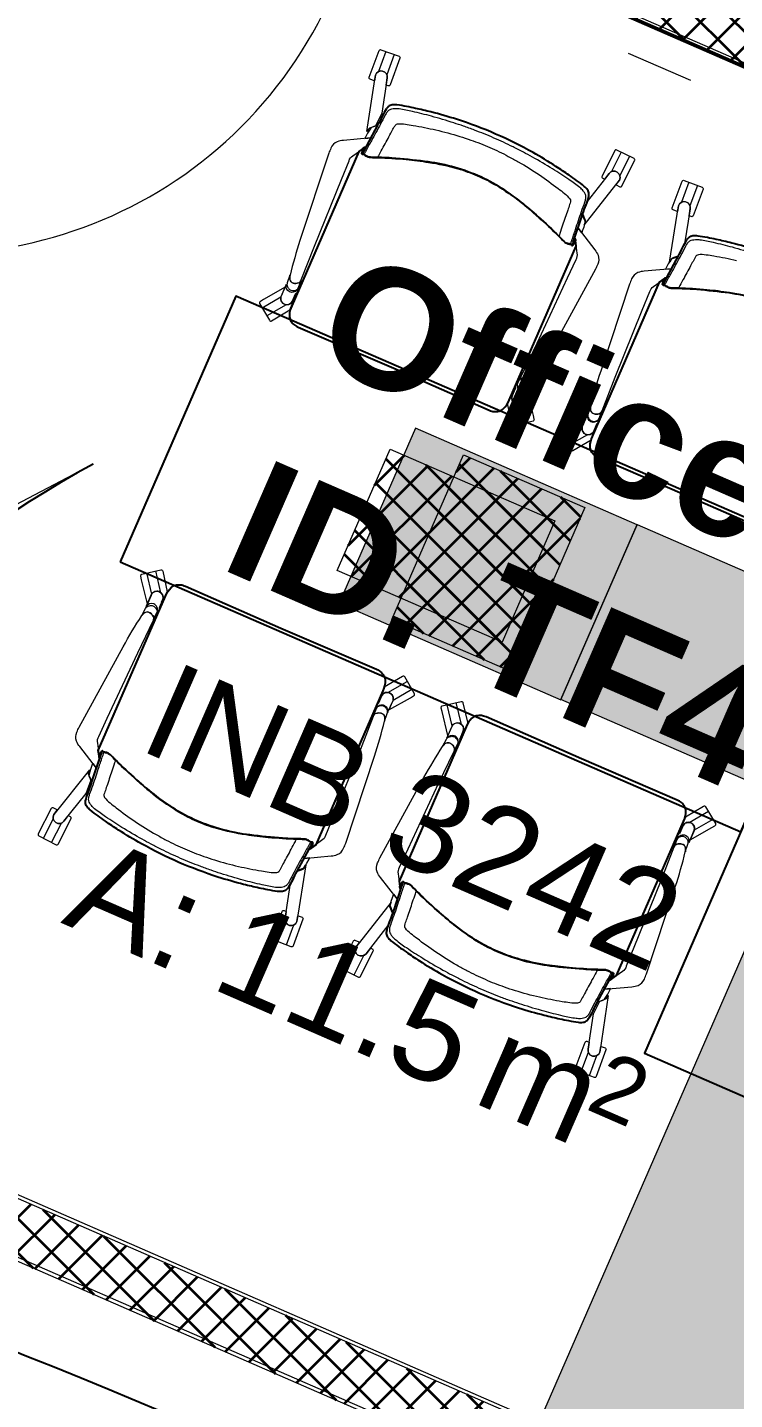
# Model space of a CAD drawing. Header units: millimetres. Extents: x -35034 to 431752, y -71616 to 25069.
# Drawn here: x 35730 to 37193, y -9073 to -6233 of the extents above; entities that cross this region are included whole.
import ezdxf
from ezdxf.enums import TextEntityAlignment as Align

# ---------------------------------------------------------------- set-up
doc = ezdxf.new("R2010")
doc.units = ezdxf.units.MM
doc.header["$MEASUREMENT"] = 0
doc.linetypes.add('Double Dashed', pattern=[1093.611073, 529.166651, -211.666656, 141.111112, -211.666656])
for name, color, linetype in [('A-15-MG_Structural_Grid', 7, 'Continuous'), ('A-25-M_Wall_Int', 7, 'Continuous'), ('New_A-25-M_Wall_Int', 7, 'Continuous'), ('New_A-35-M_FFE-Zone', 7, 'Continuous'), ('New_ArchiCAD Doors', 7, 'Continuous')]:
    doc.layers.add(name, color=color, linetype=linetype)
for name, color, linetype, lineweight, true_color in [('A-15-MG_Structural_Grid_Pen_No__163', 7, 'Continuous', 0, 0x750077), ('New_A-25-M_Wall_Int_Pen_No__27', 7, 'Continuous', 50, 0x2a2a2a), ('New_A-35-M_FFE-Zone_Pen_No__74', 7, 'Continuous', 20, 0x606060), ('New_ArchiCAD Doors_Pen_No__63', 7, 'Continuous', 20, 0x606060)]:
    doc.layers.add(name, color=color, linetype=linetype, lineweight=lineweight, true_color=true_color)
for name, color, linetype, lineweight in [('A-35-M_FFE_Loose_SIEMENS P2_Pen_No__5', 7, 'Continuous', 25), ('A-35-M_FFE_Loose_SIEMENS P2_Pen_No__9', 7, 'Continuous', 13), ('A-95-H_Fill_Plan_FloorTrunking_Pen_No__1', 7, 'Continuous', 13), ('A-95-H_Fill_Plan_FloorTrunking_Pen_No__101', 252, 'Continuous', 15), ('A-95-P_Text_1_50_GA_Pen_No__85', 8, 'Continuous', 20), ('New_A-25-M_Wall_Int_Pen_No__1', 7, 'Continuous', 13), ('New_A-25-M_Wall_Int_Pen_No__155', 5, 'Continuous', 35), ('New_A-95-H_Fill_Plan_FloorTrunking_Pen_No__1', 7, 'Continuous', 13), ('New_A-95-H_Fill_Plan_FloorTrunking_Pen_No__155', 5, 'Continuous', 35), ('New_A-95-P_Text_1_50_GA_Pen_No__1', 7, 'Continuous', 13), ('New_A-95-P_Text_1_50_GA_Pen_No__155', 5, 'Continuous', 35), ('New_A-95-P_Text_1_50_GA_Pen_No__85', 8, 'Continuous', 20), ('New_ArchiCAD Zone Stamps_Pen_No__6', 7, 'Continuous', 35)]:
    doc.layers.add(name, color=color, linetype=linetype, lineweight=lineweight)
doc.styles.add('GENERATED_STYLE_2', font='')
doc.styles.add('GENERATED_STYLE_3', font='')
doc.styles.add('GENERATED_STYLE_4', font='')
doc.styles.get('GENERATED_STYLE_2').set_extended_font_data('Arial', bold=True)
doc.styles.get('GENERATED_STYLE_3').set_extended_font_data('Arial')
doc.styles.get('GENERATED_STYLE_4').set_extended_font_data('Swis721 BT')
doc.dimstyles.new('GENERATED_STYLE__3', dxfattribs={"dimtxt": 0.18, "dimasz": 182.4, "dimexe": 0.18, "dimexo": 0.0625, "dimgap": 0.09, "dimtad": 0, "dimtih": 1, "dimtoh": 1, "dimdec": 4, "dimzin": 0, "dimdsep": 46, "dimcen": 0.09, "dimadec": 0, "dimazin": 0, "dimtfac": 1, "dimtdec": 4, "dimtmove": 0, "dimatfit": 3, "dimldrblk": 'ARROWHEAD_5', "dimfxl": 1, "dimtolj": 1, "dimtzin": 0, "dimarcsym": 0})
pattern_1 = [(45, (0, 0), (-35.35534, 35.35534), []), (135, (0, 0), (35.35534, 35.35534), [])]

# ---------------------------------------------------------------- blocks, each defined once
blk = doc.blocks.new('Meeting room_INB 3243_23_3', base_point=(35902.3, -10572))
at = {"layer": 'New_A-35-M_FFE-Zone_Pen_No__74', "linetype": 'Continuous'}
blk.add_line((38501.3, -9996.1), (34473.6, -8239.8), dxfattribs=at)
at = {"layer": 'New_ArchiCAD Zone Stamps_Pen_No__6'}
for tag, height, style, p in [('ROOM_NAME', 250, 'GENERATED_STYLE_2', (35331.4, -9126.7)), ('zoneNameLine2', 250, 'GENERATED_STYLE_2', (35143, -9558.8)), ('ROOM_NUMBER', 200, 'GENERATED_STYLE_3', (34954.6, -9979.5)), ('measuredAreaCode', 200, 'GENERATED_STYLE_3', (34797.6, -10339.6)), ('DUMMY_649', 200, 'GENERATED_STYLE_3', (35105, -10473.7)), ('DUMMY_650', 200, 'GENERATED_STYLE_3', (35575.6, -10678.9)), ('DUMMY_651', 133.3, 'GENERATED_STYLE_3', (35854.9, -10785.4))]:
    blk.add_attdef(tag, text='', height=height, rotation=336.4404, dxfattribs=dict(at, style=style)).set_placement(p, align=Align.TOP_LEFT)
blk = doc.blocks.new('Office North_INB 3242_25_3', base_point=(36860.3, -8081.5))
at = {"layer": 'New_A-35-M_FFE-Zone_Pen_No__74', "linetype": 'Continuous'}
for p, q in [((37524.8, -6442.5), (35619.5, -5611.7)), ((34521.1, -8130.7), (38548.8, -9886.9))]:
    blk.add_line(p, q, dxfattribs=at)
at = {"layer": 'New_ArchiCAD Zone Stamps_Pen_No__6'}
for tag, height, style, p in [('ROOM_NAME', 250, 'GENERATED_STYLE_2', (36411.6, -6689.4)), ('zoneNameLine2', 250, 'GENERATED_STYLE_2', (36223.2, -7121.6)), ('ROOM_NUMBER', 200, 'GENERATED_STYLE_3', (36034.8, -7542.3)), ('measuredAreaCode', 200, 'GENERATED_STYLE_3', (35877.7, -7902.4)), ('DUMMY_649', 200, 'GENERATED_STYLE_3', (36185.1, -8036.4)), ('DUMMY_650', 200, 'GENERATED_STYLE_3', (36655.8, -8241.7)), ('DUMMY_651', 133.3, 'GENERATED_STYLE_3', (36935.1, -8348.2))]:
    blk.add_attdef(tag, text='', height=height, rotation=336.4404, dxfattribs=dict(at, style=style)).set_placement(p, align=Align.TOP_LEFT)
blk = doc.blocks.new('Wall_17_3', base_point=(47956.6, -10857.6))
at = {"layer": 'New_A-25-M_Wall_Int_Pen_No__155', "linetype": 'Continuous'}
h = blk.add_hatch(dxfattribs=at)
h.set_pattern_fill('Grid_5x5_Diagonal_0003', color=256, style=0, pattern_type=2)
h.set_pattern_definition(pattern_1)
h.paths.add_polyline_path([(35620.9, -5620.4), (37521, -6449), (37527, -6435.3), (37567, -6343.6), (37573, -6329.8), (35672.8, -5501.3), (35666.8, -5515), (35626.9, -5606.7)])
at = {"layer": 'New_A-25-M_Wall_Int_Pen_No__27', "linetype": 'Continuous'}
blk.add_line((35620.9, -5620.4), (37521, -6449), dxfattribs=at)
blk = doc.blocks.new('Wall_73_3', base_point=(38498.3, -10002.9))
at = {"layer": 'New_A-25-M_Wall_Int_Pen_No__155', "linetype": 'Continuous'}
h = blk.add_hatch(dxfattribs=at)
h.set_pattern_fill('Grid_5x5_Diagonal_0003', color=256, style=0, pattern_type=2)
h.set_pattern_definition(pattern_1)
h.paths.add_polyline_path([(34470.5, -8246.6), (38498.3, -10002.9), (38503.3, -9991.4), (38508.1, -9980.4), (38516.9, -9960.2), (38526.9, -9937.3), (38535.9, -9916.7), (38540.7, -9905.7), (38545.9, -9893.8), (34518.1, -8137.5), (34512.9, -8149.4), (34508.1, -8160.4), (34499.1, -8181), (34489.1, -8203.9), (34480.3, -8224.1), (34475.5, -8235.1)])
at = {"layer": 'New_A-25-M_Wall_Int_Pen_No__1', "linetype": 'Continuous', "flags": 128}
for points in [[(38545.9, -9893.8), (34518.1, -8137.5)], [(34470.5, -8246.6), (38498.3, -10002.9)]]:
    blk.add_lwpolyline(points, dxfattribs=at)
blk = doc.blocks.new('Door with Sidelight on Side 2 19[3]_3')
at = {"layer": 'New_ArchiCAD Doors_Pen_No__63', "linetype": 'Continuous'}
blk.add_arc((35536.5, -5802.1), 900, 246.4404, 336.4404, dxfattribs=at)
blk = doc.blocks.new('Wall_90_3', base_point=(31992.7, -13631.2))
at = {"layer": 'New_ArchiCAD Doors', "color": 251, "linetype": 'Continuous', "lineweight": 20, "true_color": 0x606060}
blk.add_blockref('Door with Sidelight on Side 2 19[3]_3', (0, 0), dxfattribs=at)
blk = doc.blocks.new('Wall_181_3', base_point=(35672.8, -5501.3))
at = {"layer": 'New_A-25-M_Wall_Int_Pen_No__1', "linetype": 'Continuous', "flags": 128}
blk.add_lwpolyline([(35620.9, -5620.4), (37521, -6449)], dxfattribs=at)
blk = doc.blocks.new('ARROWHEAD_5')
at = {"color": 0, "linetype": 'Continuous', "lineweight": 0}
blk.add_line((0, 0), (-1, 0), dxfattribs=at)
blk.add_solid([(-1, 0.2679), (0, 0), (-1, -0.2679), (-1, 0.2679)], dxfattribs=at)
blk = doc.blocks.new('Standard grid marker_3')
at = {"layer": 'A-15-MG_Structural_Grid_Pen_No__163', "linetype": 'Double Dashed'}
blk.add_line((1000, 0), (74254.8, 0), dxfattribs=at)
at = {"layer": 'A-15-MG_Structural_Grid_Pen_No__163', "style": 'GENERATED_STYLE_4'}
for tag, p in [('AC_MarkerText_1_0', (-500, 43.4)), ('AC_MarkerText_1_1', (75754.8, 43.4))]:
    blk.add_attdef(tag, text='', height=350, rotation=360, dxfattribs=at).set_placement(p, align=Align.MIDDLE_CENTER)

msp = doc.modelspace()

# ---------------------------------------------------------------- hatches: boundary and pattern name
at = {"layer": 'A-95-H_Fill_Plan_FloorTrunking_Pen_No__101', "linetype": 'Continuous', "lineweight": 0, "true_color": 0x727272}
for points in [[(35068.8, -14052.6), (34706.7, -13894.7), (37778.1, -6851), (38140.2, -7008.9)], [(36991.6, -7262.7), (36533.3, -7062.9), (36375.4, -7425), (36833.7, -7624.8)], [(36834, -7624.2), (36991.8, -7262.1), (37501.9, -7484.5), (37344, -7846.6)]]:
    msp.add_hatch(color=8, dxfattribs=at).paths.add_polyline_path(points)
at = {"layer": 'New_A-95-H_Fill_Plan_FloorTrunking_Pen_No__155', "linetype": 'Continuous'}
h = msp.add_hatch(dxfattribs=at)
h.set_pattern_fill('Grid_5x5_Diagonal_0003', color=256, style=0, pattern_type=2)
h.set_pattern_definition(pattern_1)
h.paths.add_polyline_path([(36883.5, -7227), (36735.1, -7568.2), (36483.9, -7458.9), (36632.1, -7118)])
at = {"layer": 'New_A-95-P_Text_1_50_GA_Pen_No__155', "linetype": 'Continuous'}
h = msp.add_hatch(dxfattribs=at)
h.set_pattern_fill('Grid_5x5_Diagonal_0003', color=256, style=0, pattern_type=2)
h.set_pattern_definition(pattern_1)
h.paths.add_polyline_path([(36712.1, -7505.9), (36371, -7357.5), (36480.3, -7106.3), (36821.2, -7254.5)])

# ---------------------------------------------------------------- linework, layer by layer
at = {"layer": 'A-35-M_FFE_Loose_SIEMENS P2_Pen_No__5', "linetype": 'Continuous', "flags": 128}
for points in [[(36698.9, -6454, 0.024216), (36618.2, -6423.6, 0.016068), (36565, -6408.4, 0.009371), (36532.8, -6400.9, 0.001836), (36514.7, -6397.1, 0.017544), (36494.7, -6393.8, 0.062714), (36484.6, -6393.7, 0.149282), (36476.8, -6397.2, 0.092841), (36472.4, -6402.7, 0.049327), (36464.2, -6417.2, -0.02709), (36454.7, -6435.8), (36425.9, -6488.9), (36423.8, -6492.4, -0.079161), (36422.5, -6494.2, -0.195423), (36422.3, -6494.3, -0.266682), (36422.3, -6494.2, -0.14086), (36422.2, -6494, -0.068414), (36422.8, -6491.3), (36425, -6483.5, -0.046442), (36427.5, -6481.9, -0.07777), (36428.8, -6481.5, 0.055714), (36430.1, -6481.1, 0.135228), (36425, -6483.5), (36422.6, -6491.9, 0.049328), (36422.1, -6494.2, 0.064332), (36422.1, -6494.7, 0.077633), (36422.2, -6495.2, 0.201115), (36422.8, -6495.7, 0.08669), (36423.5, -6495.8), (36425, -6495.8), (36426.3, -6495.8, 0.08929), (36432.1, -6500, 0.049201), (36436.9, -6501.7, 0.053494), (36440.6, -6502.2, 0.000557), (36454.5, -6502.6, -0.01685), (36513.9, -6506.3, -0.013226), (36560.2, -6512.1, -0.032708), (36621.2, -6525.3, -0.03481), (36661.5, -6540, -0.03481), (36699.8, -6559.5, -0.032708), (36751.1, -6595.1, -0.013226), (36786.9, -6625.1, -0.01685), (36830.1, -6666, 0.000557), (36839.8, -6675.9, 0.053494), (36842.7, -6678.2, 0.049201), (36847.2, -6680.5, 0.08929), (36854.2, -6682), (36855.1, -6682.9), (36856.2, -6684, 0.08669), (36856.7, -6684.4, 0.201115), (36857.5, -6684.5, 0.077633), (36857.9, -6684.3, 0.064332), (36858.3, -6683.9, 0.049328), (36859.6, -6682), (36864.2, -6674.4, 0.135228), (36862.4, -6669.2, 0.055714), (36863, -6670.3, -0.07777), (36863.6, -6671.6, -0.046442), (36864.2, -6674.4), (36860, -6681.4, -0.068414), (36858.4, -6683.7, -0.14086), (36858.2, -6683.8, -0.266682), (36858.1, -6683.8, -0.195423), (36858, -6683.6, -0.079161), (36858.4, -6681.4), (36859.6, -6677.6), (36878.8, -6620.3, -0.02709), (36885.9, -6600.7, 0.049327), (36891, -6584.8, 0.092841), (36892, -6577.7, 0.149282), (36889.2, -6569.6, 0.062714), (36882.3, -6562.3, 0.017544), (36866.2, -6550, 0.001836), (36851.1, -6539.3, 0.009371), (36823.6, -6520.9, 0.016068), (36776.3, -6492.4, 0.023358)], [(36661.5, -6540, 0.069523), (36551.9, -6510.7, 0.011779), (36484.2, -6504, 0.017493), (36441.3, -6502.3, -0.117992), (36432.1, -6500, -0.066588), (36426.3, -6495.8), (36423.3, -6495.8, -0.164644), (36422.4, -6495.6, -0.299826), (36422.1, -6494.5, 0.02453), (36422.5, -6492.1), (36425.1, -6483.4), (36415.7, -6490.2), (36277, -6809.3, 0.119167), (36272.2, -6830.3, 0.112722), (36274.4, -6839.7, 0.107436), (36281.4, -6848.4, 0.042313), (36285.1, -6850.9, 0.011293), (36290, -6853.5), (36488.1, -6938.8), (36685.5, -7025.6, 0.011293), (36690.7, -7027.4, 0.042313), (36695.1, -7028.3, 0.107436), (36706.2, -7027.5, 0.112722), (36714.7, -7022.7, 0.119167), (36726.8, -7004.9), (36865.6, -6685.8), (36864.1, -6674.3), (36859.6, -6682.2, 0.02453), (36858.1, -6684.1, -0.299826), (36857.1, -6684.6, -0.164644), (36856.3, -6684.2), (36854.2, -6682, -0.066557), (36847.2, -6680.5, -0.117992), (36839.3, -6675.3, 0.017493), (36808.8, -6645.2, 0.011779), (36757.7, -6600.2, 0.071772)], [(36080.8, -7875.3, -0.069523), (35984.6, -7815, -0.011779), (35933.5, -7770.1, -0.017493), (35903, -7739.9, 0.117992), (35895.1, -7734.7, 0.066588), (35888.1, -7733.3), (35886, -7731.1, 0.164644), (35885.2, -7730.7, 0.299826), (35884.2, -7731.1, -0.02453), (35882.8, -7733.1), (35878.2, -7741), (35876.7, -7729.5), (36015.5, -7410.4, -0.119167), (36027.6, -7392.5, -0.112722), (36036.1, -7387.8, -0.107436), (36047.2, -7386.9, -0.042313), (36051.6, -7387.9, -0.011293), (36056.8, -7389.7), (36254.2, -7476.5), (36452.3, -7561.7, -0.011293), (36457.2, -7564.3, -0.042313), (36460.9, -7566.8, -0.107436), (36467.9, -7575.6, -0.112722), (36470.2, -7585, -0.119167), (36465.4, -7606), (36326.6, -7925.1), (36317.2, -7931.9), (36319.8, -7923.2, -0.02453), (36320.3, -7920.8, 0.299826), (36319.9, -7919.7, 0.164644), (36319.1, -7919.5), (36316, -7919.4, 0.066557), (36310.2, -7915.3, 0.117992), (36301, -7913, -0.017493), (36258.1, -7911.3, -0.011779), (36190.4, -7904.6, -0.071772)], [(36703, -8145.9, 0.069523), (36812.7, -8175.2, 0.011779), (36880.4, -8181.9, 0.017493), (36923.2, -8183.7, -0.117992), (36932.5, -8185.9, -0.066588), (36938.3, -8190.1), (36941.3, -8190.1, -0.164644), (36942.1, -8190.4, -0.299826), (36942.5, -8191.5, 0.02453), (36942.1, -8193.8), (36939.4, -8202.5), (36948.8, -8195.7), (37087.6, -7876.6, 0.119167), (37092.4, -7855.6, 0.112722), (37090.1, -7846.2, 0.107436), (37083.1, -7837.5, 0.042313), (37079.5, -7835, 0.011293), (37074.6, -7832.4), (36876.5, -7747.1), (36679.1, -7660.4, 0.011293), (36673.8, -7658.6, 0.042313), (36669.5, -7657.6, 0.107436), (36658.3, -7658.4, 0.112722), (36649.9, -7663.2, 0.119167), (36637.8, -7681), (36499, -8000.1), (36500.4, -8011.6), (36505, -8003.7, 0.02453), (36506.4, -8001.8, -0.299826), (36507.5, -8001.3, -0.164644), (36508.2, -8001.7), (36510.3, -8003.9, -0.066557), (36517.4, -8005.4, -0.117992), (36525.3, -8010.6, 0.017493), (36555.8, -8040.7, 0.011779), (36606.8, -8085.7, 0.071772)], [(36043.4, -7961.3, -0.024216), (35966.1, -7922.9, -0.016068), (35918.7, -7894.4, -0.009371), (35891.3, -7875.9, -0.001836), (35876.1, -7865.3, -0.017544), (35860, -7852.9, -0.062714), (35853.1, -7845.6, -0.149282), (35850.3, -7837.5, -0.092841), (35851.4, -7830.5, -0.049327), (35856.4, -7814.6, 0.02709), (35863.5, -7795), (35882.7, -7737.7), (35883.9, -7733.9, 0.079161), (35884.3, -7731.6, 0.195423), (35884.2, -7731.5, 0.266682), (35884.2, -7731.4, 0.14086), (35883.9, -7731.6, 0.068414), (35882.3, -7733.9), (35878.2, -7740.8, 0.046442), (35878.7, -7743.7, 0.07777), (35879.3, -7745, -0.055714), (35879.9, -7746.1, -0.135228), (35878.2, -7740.8), (35882.7, -7733.3, -0.049328), (35884, -7731.3, -0.064332), (35884.4, -7731, -0.077633), (35884.8, -7730.8, -0.201115), (35885.6, -7730.9, -0.08669), (35886.1, -7731.3), (35887.2, -7732.4), (35888.1, -7733.3, -0.08929), (35895.1, -7734.7, -0.049201), (35899.6, -7737.1, -0.053494), (35902.5, -7739.4, -0.000557), (35912.3, -7749.3, 0.01685), (35955.5, -7790.2, 0.013226), (35991.3, -7820.2, 0.032708), (36042.6, -7855.8, 0.03481), (36080.8, -7875.3, 0.03481), (36121.1, -7889.9, 0.032708), (36182.1, -7903.2, 0.013226), (36228.5, -7908.9, 0.01685), (36287.9, -7912.6, -0.000557), (36301.7, -7913.1, -0.053494), (36305.4, -7913.6, -0.049201), (36310.2, -7915.3, -0.08929), (36316, -7919.4), (36317.3, -7919.5), (36318.8, -7919.5, -0.08669), (36319.5, -7919.6, -0.201115), (36320.1, -7920.1, -0.077633), (36320.2, -7920.5, -0.064332), (36320.3, -7921.1, -0.049328), (36319.7, -7923.4), (36317.3, -7931.8, -0.135228), (36312.2, -7934.1, -0.055714), (36313.5, -7933.8, 0.07777), (36314.8, -7933.4, 0.046442), (36317.3, -7931.8), (36319.5, -7924, 0.068414), (36320.1, -7921.3, 0.14086), (36320.1, -7921, 0.266682), (36320, -7921, 0.195423), (36319.8, -7921.1, 0.079161), (36318.5, -7922.9), (36316.5, -7926.4), (36287.6, -7979.5, 0.02709), (36278.2, -7998.1, -0.049327), (36270, -8012.6, -0.092841), (36265.5, -8018.1, -0.149282), (36257.7, -8021.6, -0.062714), (36247.6, -8021.5, -0.017544), (36227.6, -8018.2, -0.001836), (36209.5, -8014.4, -0.009371), (36177.3, -8006.9, -0.016068), (36124.2, -7991.7, -0.023358)], [(36665.6, -8231.9, 0.024216), (36746.4, -8262.3, 0.016068), (36799.5, -8277.5, 0.009371), (36831.8, -8285, 0.001836), (36849.9, -8288.8, 0.017544), (36869.9, -8292.2, 0.062714), (36879.9, -8292.2, 0.149282), (36887.8, -8288.8, 0.092841), (36892.2, -8283.2, 0.049327), (36900.4, -8268.7, -0.02709), (36909.9, -8250.1), (36938.7, -8197), (36940.7, -8193.5, -0.079161), (36942.1, -8191.7, -0.195423), (36942.2, -8191.6, -0.266682), (36942.3, -8191.7, -0.14086), (36942.4, -8191.9, -0.068414), (36941.8, -8194.6), (36939.5, -8202.5, -0.046442), (36937.1, -8204, -0.07777), (36935.7, -8204.4, 0.055714), (36934.5, -8204.8, 0.135228), (36939.5, -8202.5), (36942, -8194, 0.049328), (36942.5, -8191.7, 0.064332), (36942.5, -8191.2, 0.077633), (36942.4, -8190.8, 0.201115), (36941.7, -8190.2, 0.08669), (36941.1, -8190.1), (36939.6, -8190.1), (36938.3, -8190.1, 0.08929), (36932.5, -8185.9, 0.049201), (36927.7, -8184.2, 0.053494), (36924, -8183.7, 0.000557), (36910.1, -8183.3, -0.01685), (36850.7, -8179.6, -0.013226), (36804.4, -8173.9, -0.032708), (36743.3, -8160.6, -0.03481), (36703, -8145.9, -0.03481), (36664.8, -8126.4, -0.032708), (36613.5, -8090.9, -0.013226), (36577.7, -8060.8, -0.01685), (36534.5, -8019.9, 0.000557), (36524.7, -8010, 0.053494), (36521.9, -8007.7, 0.049201), (36517.4, -8005.4, 0.08929), (36510.3, -8003.9), (36509.4, -8003), (36508.4, -8001.9, 0.08669), (36507.9, -8001.5, 0.201115), (36507, -8001.4, 0.077633), (36506.6, -8001.6, 0.064332), (36506.2, -8002, 0.049328), (36504.9, -8003.9), (36500.4, -8011.5, 0.135228), (36502.2, -8016.7, 0.055714), (36501.6, -8015.6, -0.07777), (36501, -8014.3, -0.046442), (36500.4, -8011.5), (36504.6, -8004.5, -0.068414), (36506.2, -8002.2, -0.14086), (36506.4, -8002.1, -0.266682), (36506.5, -8002.1, -0.195423), (36506.6, -8002.3, -0.079161), (36506.2, -8004.5), (36505, -8008.3), (36485.8, -8065.7, -0.02709), (36478.6, -8085.3, 0.049327), (36473.6, -8101.1, 0.092841), (36472.6, -8108.2, 0.149282), (36475.4, -8116.3, 0.062714), (36482.3, -8123.6, 0.017544), (36498.4, -8135.9, 0.001836), (36513.5, -8146.6, 0.009371), (36541, -8165.1, 0.016068), (36588.3, -8193.6, 0.023358)]]:
    msp.add_lwpolyline(points, format="xyb", close=True, dxfattribs=at)
for points in [[(37243.5, -6796, 0.032708), (37182.5, -6782.7, 0.013226), (37136.1, -6777, 0.01685), (37076.7, -6773.3, -0.000557), (37062.8, -6772.9, -0.053494), (37059.2, -6772.4, -0.049201), (37054.4, -6770.6, -0.08929), (37048.5, -6766.5), (37047.2, -6766.5), (37045.7, -6766.5, -0.08669), (37045.1, -6766.4, -0.201115), (37044.5, -6765.8, -0.077633), (37044.3, -6765.4, -0.064332), (37044.3, -6764.8, -0.049328), (37044.8, -6762.6), (37047.3, -6754.1, -0.135228), (37052.3, -6751.8, -0.055714), (37051.1, -6752.1, 0.07777), (37049.7, -6752.6, 0.046442), (37047.3, -6754.1), (37045, -6761.9, 0.068414), (37044.4, -6764.6, 0.14086), (37044.5, -6764.9, 0.266682), (37044.6, -6764.9, 0.195423), (37044.8, -6764.9, 0.079161), (37046.1, -6763.1), (37048.1, -6759.6), (37077, -6706.4, 0.02709), (37086.4, -6687.9, -0.049327), (37094.6, -6673.3, -0.092841), (37099.1, -6667.8, -0.149282), (37106.9, -6664.3, -0.062714), (37116.9, -6664.4, -0.017544), (37136.9, -6667.8, -0.001836), (37155, -6671.5, -0.009371), (37187.3, -6679, -0.016068), (37240.4, -6694.2, -0.023358)], [(37307.8, -7296.2), (37110.3, -7209.4), (36912.3, -7124.2, -0.011293), (36907.4, -7121.6, -0.042313), (36903.7, -7119.1, -0.107436), (36896.7, -7110.3, -0.112722), (36894.4, -7100.9, -0.119167), (36899.2, -7079.9), (37038, -6760.8), (37047.4, -6754), (37044.8, -6762.7, -0.02453), (37044.3, -6765.1, 0.299826), (37044.7, -6766.2, 0.164644), (37045.5, -6766.5), (37048.5, -6766.5, 0.066557), (37054.4, -6770.6, 0.117992), (37063.6, -6772.9, -0.017493), (37106.4, -6774.6, -0.011779), (37174.1, -6781.3, -0.071772), (37283.8, -6810.7, -0.069523)]]:
    msp.add_lwpolyline(points, format="xyb", dxfattribs=at)
for points in [[(35922.3, -7339.6), (37206.1, -7897.9), (37445.4, -7347.7), (36161.6, -6789.4)], [(37740.3, -8675.5), (38378.5, -7208.3), (37644.9, -6889.2), (37006.7, -8356.5)]]:
    msp.add_lwpolyline(points, close=True, dxfattribs=at)
at = {"layer": 'A-35-M_FFE_Loose_SIEMENS P2_Pen_No__9', "linetype": 'Continuous'}
for p, q in [((36471.4, -6283.2), (36456.3, -6324.8)), ((36489.2, -6289.7), (36473.9, -6331.7)), ((36958.8, -6491.8), (36938.7, -6531.8)), ((36975.7, -6500.2), (36955.8, -6539.8)), ((37098.7, -6553.7), (37083.3, -6595.2)), ((37116.4, -6560.3), (37100.8, -6602.3)), ((35763.3, -7911.3), (35783.5, -7871.9)), ((35780.1, -7919.9), (35800.5, -7880.1)), ((36248.2, -8125.6), (36263.8, -8083.7)), ((36265.9, -8132.2), (36281.3, -8090.7)), ((36388.9, -8185.7), (36408.7, -8146.1)), ((36405.8, -8194.2), (36425.8, -8154.1)), ((36875.4, -8396.3), (36890.7, -8354.2)), ((36893.1, -8402.7), (36908.3, -8361.1))]:
    msp.add_line(p, q, dxfattribs=at)
at = {"layer": 'A-35-M_FFE_Loose_SIEMENS P2_Pen_No__9', "linetype": 'Continuous', "flags": 128}
for points in [[(36447.7, -6343.7), (36439.2, -6340.6, -0.435017), (36437.5, -6336.6), (36457.6, -6281.4, -0.414214), (36461.5, -6279.6), (36499.1, -6293.2, -0.414214), (36500.8, -6297.1), (36480.7, -6352.5, -0.414214), (36476.8, -6354.3), (36472.3, -6352.7), (36474.5, -6337.9, 0.917674), (36450.1, -6332.1), (36448.4, -6343.7)], [(36432.6, -6449.1), (36450.1, -6332.1, -0.92197), (36474.5, -6338), (36463.6, -6410.9), (36450.3, -6437.5), (36437.9, -6442.1, 0.207366), (36435.2, -6444.7), (36433, -6448.4)], [(36440.3, -6462.2), (36383.9, -6467.3, 0.081341), (36371.1, -6470.1, 0.203002), (36357.9, -6483.2, -0.007358), (36353.5, -6493.8), (36294, -6674.1, 0.018845), (36273.4, -6746.2, 0.093152), (36272.9, -6754.1, 0.300736), (36280.2, -6762.5, 0.150564), (36291, -6762.2, 0.24245), (36296.8, -6756.1), (36323.8, -6686.3), (36379.9, -6548.2), (36395.5, -6509.5, -0.198938), (36403.5, -6499), (36421.7, -6485.8), (36427.4, -6482, -0.153101), (36430.1, -6481.1, -0.000314)], [(36948, -6559.1), (36956.1, -6563.1, 0.435017), (36960.2, -6561.6), (36986.5, -6509, 0.414214), (36985.2, -6505), (36949.4, -6487.1, 0.414214), (36945.4, -6488.4), (36919, -6541.2, 0.414214), (36920.3, -6545.2), (36924.6, -6547.4), (36933.8, -6535.6, -0.917674), (36954.8, -6549.3), (36947.6, -6558.6)], [(36881.9, -6642.5), (36954.8, -6549.3, 0.92197), (36933.8, -6535.7), (36888.4, -6593.7), (36878.1, -6621.7), (36883.3, -6633.8, -0.207366), (36883.3, -6637.6), (36882.1, -6641.7)], [(37074.5, -6614.1), (37066.1, -6610.9, -0.435017), (37064.4, -6606.9), (37084.9, -6551.8, -0.414214), (37088.8, -6550), (37126.2, -6564, -0.414214), (37128, -6567.8), (37107.4, -6623.1, -0.414214), (37103.5, -6624.9), (37099, -6623.2), (37101.4, -6608.4, 0.917674), (37077, -6602.4), (37075.2, -6614.1)], [(37058.6, -6719.3), (37077, -6602.4, -0.92197), (37101.4, -6608.6), (37089.9, -6681.3), (37076.4, -6707.9), (37064, -6712.4, 0.207366), (37061.2, -6715), (37059, -6718.6)], [(36869.3, -6648.8), (36904.1, -6693.5, -0.081341), (36910.7, -6704.8, -0.203002), (36910.1, -6723.4, 0.007358), (36905.4, -6733.8), (36814.1, -6900.3, -0.018845), (36775.4, -6964.5, -0.093152), (36769.9, -6970.3, -0.300736), (36758.8, -6970.7, -0.150564), (36751.7, -6962.6, -0.24245), (36752.1, -6954.1), (36784.8, -6886.8), (36847.6, -6751.6), (36865.2, -6713.8, 0.198938), (36867.5, -6700.8), (36864.7, -6678.5), (36863.6, -6671.7, 0.153101), (36862.4, -6669.2, 0.000314)], [(36273.3, -6746.3), (36267.7, -6762, 0.20576), (36268.3, -6770.4, 0.103527), (36272.5, -6775.7, 0.163663), (36278.7, -6778, 0.143284), (36287.8, -6775.8, 0.17954), (36290.8, -6772, -0.015555), (36296.5, -6757.1, -0.189726), (36291.7, -6761.9, -0.224162), (36277.2, -6761.1, -0.212827), (36272.9, -6754.1, -0.0772), (36273.1, -6747.1, -0.056611)], [(37062.6, -6732.9), (37006.1, -6737.9, 0.081341), (36993.4, -6740.8, 0.203002), (36980.2, -6753.9, -0.007358), (36975.7, -6764.4), (36916.2, -6944.7, 0.018845), (36895.6, -7016.8, 0.093152), (36895.2, -7024.8, 0.300736), (36902.4, -7033.1, 0.150564), (36913.2, -7032.8, 0.24245), (36919.1, -7026.8), (36946.1, -6956.9), (37002.2, -6818.8), (37017.8, -6780.2, -0.198938), (37025.8, -6769.6), (37044, -6756.5), (37049.7, -6752.6, -0.153101), (37052.3, -6751.8, -0.000314)], [(36263.2, -6771.1), (36218.7, -6796.4), (36212.2, -6800.4, 0.132625), (36210.4, -6802.4, 0.251078), (36210.4, -6804.7), (36230.6, -6839.5, 0.460931), (36235.3, -6840.4), (36273.2, -6817.9), (36281.3, -6797.8), (36280.3, -6795.6), (36277.9, -6800.9, -0.132464), (36275.3, -6804.2, -0.419806), (36257.2, -6803, -0.171359), (36254.2, -6795.2, -0.126551), (36255.6, -6788.7)], [(36265.6, -6765.6), (36254.7, -6791, 0.898737), (36277.9, -6800.9), (36285.5, -6783.3), (36287.7, -6783.4), (36297.1, -6761.6), (36294.1, -6761.5), (36289.5, -6774, -0.418822), (36272.4, -6780.5, -0.336613), (36265.5, -6765.7, -0.09455)], [(36766.8, -6981.4), (36755.8, -7006.7, -0.898737), (36732.7, -6996.7), (36740.3, -6979), (36738.7, -6977.5), (36748.1, -6955.7), (36750.2, -6957.8), (36744.3, -6969.7, 0.418822), (36751.3, -6986.6, 0.336613), (36766.8, -6981.4, 0.09455)], [(36775.3, -6964.6), (36767.7, -6979.4, -0.20576), (36761.2, -6984.8, -0.103527), (36754.4, -6985.3, -0.163663), (36748.5, -6982.4, -0.143284), (36743.9, -6974.2, -0.17954), (36744.6, -6969.4, 0.015555), (36751.6, -6955.1, 0.189726), (36751.4, -6961.9, 0.224162), (36761.9, -6971.9, 0.212827), (36769.9, -6970.3, 0.0772), (36774.9, -6965.4, 0.056611)], [(36764.4, -6986.9), (36776.7, -7036.6), (36778.2, -7044.1, -0.132625), (36778.1, -7046.7, -0.251078), (36776.4, -7048.3), (36737.2, -7057.6, -0.460931), (36733.3, -7054.7), (36723.6, -7011.8), (36732.6, -6992.1), (36734.9, -6991.3), (36732.7, -6996.7, 0.132464), (36732.1, -7000.8, 0.419806), (36745.4, -7013.1, 0.171359), (36753.2, -7010, 0.126551), (36756.9, -7004.5)], [(36886.7, -7040.1), (36842, -7065), (36835.5, -7069, 0.132625), (36833.7, -7070.9, 0.251078), (36833.7, -7073.2), (36853.6, -7108.2, 0.460931), (36858.4, -7109.1), (36896.4, -7086.9), (36904.6, -7066.9), (36903.6, -7064.7), (36901.2, -7070, -0.132464), (36898.6, -7073.2, -0.419806), (36880.5, -7071.9, -0.171359), (36877.5, -7064, -0.126551), (36879, -7057.6)], [(36889.1, -7034.6), (36878.1, -7059.9, 0.898737), (36901.2, -7070), (36909, -7052.4), (36911.1, -7052.5), (36920.7, -7030.8), (36917.7, -7030.7), (36913, -7043.1, -0.418822), (36895.9, -7049.5, -0.336613), (36889.1, -7034.6, -0.09455)], [(36895.6, -7016.9), (36890, -7032.6, 0.20576), (36890.5, -7041, 0.103527), (36894.8, -7046.4, 0.163663), (36900.9, -7048.7, 0.143284), (36910, -7046.4, 0.17954), (36913.1, -7042.7, -0.015555), (36918.7, -7027.8, -0.189726), (36913.9, -7032.6, -0.224162), (36899.5, -7031.7, -0.212827), (36895.2, -7024.8, -0.0772), (36895.3, -7017.8, -0.056611)], [(35978.3, -7426.3), (35966.4, -7376.5), (35964.9, -7369, -0.132625), (35965.1, -7366.4, -0.251078), (35966.8, -7364.8), (36006.1, -7355.8, -0.460931), (36009.9, -7358.7), (36019.3, -7401.7), (36010.1, -7421.3), (36007.8, -7422.1), (36010.1, -7416.8, 0.132464), (36010.7, -7412.6, 0.419806), (35997.5, -7400.2, 0.171359), (35989.7, -7403.3, 0.126551), (35985.9, -7408.7)], [(35975.8, -7431.8), (35987, -7406.5, -0.898737), (36010.1, -7416.8), (36002.4, -7434.3), (36003.9, -7435.9), (35994.4, -7457.6), (35992.2, -7455.4), (35998.3, -7443.6, 0.418822), (35991.4, -7426.6, 0.336613), (35975.8, -7431.7, 0.09455)], [(35967, -7450.6), (35974.7, -7435.8, -0.20576), (35981.1, -7430.5, -0.103527), (35988, -7430, -0.163663), (35993.8, -7432.9, -0.143284), (35998.4, -7441.1, -0.17954), (35997.7, -7445.9, 0.015555), (35990.7, -7460.2, 0.189726), (35990.9, -7453.4, 0.224162), (35980.5, -7443.4, 0.212827), (35972.4, -7445, 0.0772), (35967.4, -7449.9, 0.056611)], [(35873.1, -7766.5), (35838.3, -7721.8, -0.081341), (35831.6, -7710.5, -0.203002), (35832.2, -7691.9, 0.007358), (35836.9, -7681.4), (35928.2, -7515, -0.018845), (35966.9, -7450.7, -0.093152), (35972.4, -7445, -0.300736), (35983.5, -7444.6, -0.150564), (35990.6, -7452.7, -0.24245), (35990.2, -7461.1), (35957.5, -7528.5), (35894.7, -7663.7), (35877.1, -7701.5, 0.198938), (35874.8, -7714.5), (35877.7, -7736.8), (35878.7, -7743.6, 0.153101), (35879.9, -7746.1, 0.000314)], [(36477.8, -7645.9), (36522.6, -7620.9), (36529.1, -7617, 0.132625), (36530.9, -7615, 0.251078), (36530.9, -7612.7), (36511, -7577.7, 0.460931), (36506.2, -7576.8), (36468.2, -7599), (36460, -7619), (36460.9, -7621.2), (36463.3, -7615.9, -0.132464), (36466, -7612.7, -0.419806), (36484, -7614, -0.171359), (36487.1, -7621.9, -0.126551), (36485.6, -7628.3)], [(36475.4, -7651.4), (36486.5, -7626, 0.898737), (36463.3, -7615.9), (36455.6, -7633.5), (36453.4, -7633.5), (36443.9, -7655.2), (36446.9, -7655.3), (36451.6, -7642.8, -0.418822), (36468.7, -7636.4, -0.336613), (36475.5, -7651.3, -0.09455)], [(36469, -7669), (36474.6, -7653.3, 0.20576), (36474.1, -7644.9, 0.103527), (36469.8, -7639.6, 0.163663), (36463.7, -7637.2, 0.143284), (36454.6, -7639.5, 0.17954), (36451.5, -7643.2, -0.015555), (36445.9, -7658.1, -0.189726), (36450.6, -7653.4, -0.224162), (36465.1, -7654.2, -0.212827), (36469.4, -7661.2, -0.0772), (36469.2, -7668.2, -0.056611)], [(36600.1, -7699), (36587.9, -7649.3), (36586.3, -7641.9, -0.132625), (36586.5, -7639.2, -0.251078), (36588.2, -7637.6), (36627.4, -7628.3, -0.460931), (36631.3, -7631.2), (36641, -7674.1), (36631.9, -7693.8), (36629.6, -7694.6), (36631.9, -7689.3, 0.132464), (36632.5, -7685.1, 0.419806), (36619.2, -7672.8, 0.171359), (36611.4, -7676, 0.126551), (36607.7, -7681.4)], [(36302, -7953.1), (36358.4, -7948, 0.081341), (36371.2, -7945.2, 0.203002), (36384.4, -7932.1, -0.007358), (36388.9, -7921.5), (36448.3, -7741.2, 0.018845), (36469, -7669.1, 0.093152), (36469.4, -7661.2, 0.300736), (36462.1, -7652.8, 0.150564), (36451.4, -7653.1, 0.24245), (36445.5, -7659.2), (36418.5, -7729), (36362.4, -7867.1), (36346.8, -7905.7, -0.198938), (36338.8, -7916.3), (36320.6, -7929.4), (36314.9, -7933.3, -0.153101), (36312.2, -7934.1, -0.000314)], [(36597.7, -7704.6), (36608.7, -7679.2, -0.898737), (36631.9, -7689.3), (36624.3, -7706.9), (36625.8, -7708.4), (36616.5, -7730.2), (36614.3, -7728.1), (36620.3, -7716.2, 0.418822), (36613.3, -7699.3, 0.336613), (36597.8, -7704.5, 0.09455)], [(36495.3, -8037.1), (36460.5, -7992.4, -0.081341), (36453.9, -7981.1, -0.203002), (36454.5, -7962.6, 0.007358), (36459.2, -7952.1), (36550.5, -7785.7, -0.018845), (36589.2, -7721.4, -0.093152), (36594.7, -7715.6, -0.300736), (36605.8, -7715.3, -0.150564), (36612.9, -7723.3, -0.24245), (36612.5, -7731.8), (36579.7, -7799.1), (36517, -7934.3), (36499.4, -7972.1, 0.198938), (36497.1, -7985.1), (36499.9, -8007.4), (36500.9, -8014.2, 0.153101), (36502.2, -8016.7, 0.000314)], [(36589.2, -7721.3), (36596.9, -7706.5, -0.20576), (36603.4, -7701.2, -0.103527), (36610.2, -7700.6, -0.163663), (36616.1, -7703.5, -0.143284), (36620.6, -7711.7, -0.17954), (36620, -7716.5, 0.015555), (36613, -7730.8, 0.189726), (36613.2, -7724.1, 0.224162), (36602.7, -7714, 0.212827), (36594.7, -7715.6, 0.0772), (36589.7, -7720.5, 0.056611)], [(35858.2, -7769.8), (35784.5, -7862.4, 0.92197), (35805.5, -7876.2), (35851.3, -7818.5), (35861.8, -7790.6), (35856.7, -7778.5, -0.207366), (35856.8, -7774.7), (35857.9, -7770.6)], [(35791.4, -7852.7), (35783.4, -7848.6, 0.435017), (35779.2, -7850.1), (35752.5, -7902.5, 0.414214), (35753.9, -7906.5), (35789.5, -7924.7, 0.414214), (35793.5, -7923.4), (35820.3, -7870.8, 0.414214), (35819, -7866.8), (35814.7, -7864.6), (35805.4, -7876.3, -0.917674), (35784.5, -7862.4), (35791.9, -7853.2)], [(37101.4, -7914.8), (37145.9, -7889.5), (37152.4, -7885.5, 0.132625), (37154.2, -7883.6, 0.251078), (37154.2, -7881.2), (37134, -7846.4, 0.460931), (37129.2, -7845.5), (37091.4, -7868), (37083.3, -7888.1), (37084.3, -7890.3), (37086.6, -7885, -0.132464), (37089.3, -7881.7, -0.419806), (37107.3, -7882.9, -0.171359), (37110.4, -7890.7, -0.126551), (37109, -7897.2)], [(37099, -7920.3), (37109.9, -7894.9, 0.898737), (37086.6, -7885), (37079.1, -7902.6), (37076.9, -7902.6), (37067.5, -7924.4), (37070.5, -7924.4), (37075.1, -7911.9, -0.418822), (37092.2, -7905.4, -0.336613), (37099, -7920.2, -0.09455)], [(37091.2, -7939.6), (37096.8, -7923.9, 0.20576), (37096.3, -7915.6, 0.103527), (37092, -7910.2, 0.163663), (37085.9, -7907.9, 0.143284), (37076.8, -7910.1, 0.17954), (37073.8, -7913.9, -0.015555), (37068.1, -7928.8, -0.189726), (37072.9, -7924, -0.224162), (37087.4, -7924.8, -0.212827), (37091.7, -7931.8, -0.0772), (37091.5, -7938.8, -0.056611)], [(36924.2, -8223.7), (36980.7, -8218.7, 0.081341), (36993.5, -8215.8, 0.203002), (37006.6, -8202.7, -0.007358), (37011.1, -8192.1), (37070.6, -8011.9, 0.018845), (37091.2, -7939.7, 0.093152), (37091.7, -7931.8, 0.300736), (37084.4, -7923.4, 0.150564), (37073.6, -7923.7, 0.24245), (37067.7, -7929.8), (37040.8, -7999.6), (36984.7, -8137.7), (36969.1, -8176.4, -0.198938), (36961.1, -8186.9), (36942.8, -8200.1), (36937.2, -8204, -0.153101), (36934.5, -8204.8, -0.000314)], [(36306, -7966.6), (36287.6, -8083.5, -0.92197), (36263.2, -8077.4), (36274.7, -8004.6), (36288.2, -7978), (36300.6, -7973.5, 0.207366), (36303.4, -7970.9), (36305.6, -7967.3)], [(36290.1, -8071.8), (36298.5, -8075, -0.435017), (36300.2, -8079.1), (36279.7, -8134.1, -0.414214), (36275.8, -8135.9), (36238.3, -8121.9, -0.414214), (36236.6, -8118.1), (36257.2, -8062.8, -0.414214), (36261, -8061), (36265.5, -8062.7), (36263.2, -8077.5, 0.917674), (36287.6, -8083.5), (36289.4, -8071.8)], [(36482.7, -8043.4), (36409.7, -8136.6, 0.92197), (36430.8, -8150.3), (36476.2, -8092.2), (36486.4, -8064.2), (36481.3, -8052.1, -0.207366), (36481.3, -8048.3), (36482.4, -8044.2)], [(36416.5, -8126.8), (36408.5, -8122.8, 0.435017), (36404.4, -8124.4), (36378.1, -8176.9, 0.414214), (36379.4, -8181), (36415.2, -8198.8, 0.414214), (36419.2, -8197.5), (36445.6, -8144.7, 0.414214), (36444.3, -8140.7), (36440, -8138.6), (36430.7, -8150.3, -0.917674), (36409.7, -8136.6), (36417, -8127.3)], [(36932, -8236.8), (36914.4, -8353.9, -0.92197), (36890.1, -8347.9), (36901, -8275.1), (36914.3, -8248.4), (36926.6, -8243.8, 0.207366), (36929.4, -8241.2), (36931.6, -8237.5)], [(36916.9, -8342.2), (36925.3, -8345.3, -0.435017), (36927.1, -8349.3), (36907, -8404.6, -0.414214), (36903.1, -8406.4), (36865.5, -8392.7, -0.414214), (36863.7, -8388.8), (36883.9, -8333.4, -0.414214), (36887.8, -8331.6), (36892.3, -8333.2), (36890, -8348, 0.917674), (36914.4, -8353.9), (36916.2, -8342.2)]]:
    msp.add_lwpolyline(points, format="xyb", close=True, dxfattribs=at)
for points in [[(36854.2, -6682, -0.172835), (36854.2, -6681.8, -0.029065), (36854.3, -6681.4, -0.028333), (36854.6, -6679.9, -0.004116), (36855.4, -6677.3, -0.006979), (36856.3, -6674.6, 0.006601), (36864.1, -6651.4, -0.005565), (36876.4, -6614.5, -0.006061), (36883.5, -6594.8, 0.052886), (36885.4, -6587.4, 0.072565), (36885.4, -6581.5, 0.118748), (36883.4, -6576.4, 0.009096), (36879.7, -6571.4, 0.060387), (36873.2, -6564.8, 0.021653), (36850.4, -6548.1, 0.008324), (36816.6, -6526.3, 0.012117), (36774.9, -6501.7, 0.005624), (36756.3, -6491.6, 0.00647), (36734.8, -6480.6, 0.012425), (36695.3, -6462.3, 0.012425), (36655, -6446, 0.00647), (36632.3, -6437.7, 0.005624), (36612.3, -6431, 0.012117), (36565.9, -6417.2, 0.008324), (36526.8, -6407.3, 0.021653), (36499.1, -6402.1, 0.060387), (36489.8, -6401.9, 0.009096), (36483.6, -6402.6, 0.118748), (36478.6, -6404.5, 0.072565), (36474.3, -6408.5, 0.052886), (36470.1, -6415, -0.006061), (36460.5, -6433.6, -0.005565), (36441.9, -6467.8, 0.006601), (36430.3, -6489.3, -0.006979), (36428.9, -6491.8, -0.004116), (36427.5, -6494.2, -0.028333), (36426.7, -6495.5, -0.029065), (36426.5, -6495.7, -0.172835), (36426.3, -6495.8)], [(36453.1, -6502.6, -0.029977), (36454.5, -6502.6, 0.096148), (36455.1, -6501.9, 0.022338), (36457.9, -6497, -0.000048), (36466.4, -6481.3, -0.000154), (36482.1, -6452.3, 0.001817), (36487.8, -6441.6, -0.043839), (36490.8, -6436.3, -0.067552), (36492.3, -6434.8, -0.111008), (36496, -6433.2, -0.062927), (36512.1, -6433.8, -0.007617), (36528.1, -6436.3, -0.013331), (36575.2, -6445.5, -0.019355), (36624.9, -6458.9, -0.009359), (36647.3, -6466.4, -0.023709), (36686.8, -6481.9, -0.023709), (36725.1, -6500.2, -0.009359), (36745.8, -6511.5, -0.019355), (36789.5, -6538.7, -0.013331), (36828.4, -6566.9, -0.007617), (36841.1, -6576.9, -0.062927), (36852.5, -6588.3, -0.111008), (36853.9, -6592.1, -0.067552), (36853.8, -6594.2, -0.043839), (36852, -6600, 0.001817), (36848.1, -6611.5, -0.000154), (36837.5, -6642.7, -0.000048), (36831.8, -6659.7, 0.022338), (36830.1, -6665.1, 0.096148), (36830.1, -6666, -0.029977), (36831, -6666.9)], [(37048.5, -6766.5, 0.172835), (37048.7, -6766.4, 0.029065), (37048.9, -6766.1, 0.028333), (37049.8, -6764.8, 0.004116), (37051.2, -6762.4, 0.006979), (37052.5, -6759.9, -0.006601), (37064.2, -6738.4, 0.005565), (37082.8, -6704.3, 0.006061), (37092.4, -6685.7, -0.052886), (37096.5, -6679.2, -0.072565), (37100.8, -6675.2, -0.118748), (37105.9, -6673.2, -0.009096), (37112.1, -6672.5, -0.060387), (37121.3, -6672.7, -0.021653), (37149.1, -6678, -0.008324), (37188.1, -6687.8, -0.012117), (37234.5, -6701.6, -0.005624)], [(37197.5, -6716.2, 0.013331), (37150.4, -6706.9, 0.007617), (37134.4, -6704.4, 0.062927), (37118.3, -6703.9, 0.111008), (37114.5, -6705.4, 0.067552), (37113, -6707, 0.043839), (37110.1, -6712.2, -0.001817), (37104.3, -6722.9, 0.000154), (37088.6, -6752, 0.000048), (37080.2, -6767.7, -0.022338), (37077.4, -6772.6, -0.096148), (37076.7, -6773.3, 0.029977), (37075.4, -6773.2)], [(36316, -7919.4, 0.172835), (36315.9, -7919.5, 0.029065), (36315.6, -7919.8, 0.028333), (36314.8, -7921.1, 0.004116), (36313.4, -7923.5, 0.006979), (36312.1, -7926, -0.006601), (36300.4, -7947.5, 0.005565), (36281.8, -7981.7, 0.006061), (36272.2, -8000.2, -0.052886), (36268.1, -8006.7, -0.072565), (36263.7, -8010.7, -0.118748), (36258.7, -8012.7, -0.009096), (36252.5, -8013.4, -0.060387), (36243.2, -8013.2, -0.021653), (36215.5, -8007.9, -0.008324), (36176.5, -7998.1, -0.012117), (36130.1, -7984.3, -0.005624), (36110, -7977.6, -0.00647), (36087.3, -7969.3, -0.012425), (36047, -7953, -0.012425), (36007.5, -7934.6, -0.00647), (35986, -7923.6, -0.005624), (35967.4, -7913.6, -0.012117), (35925.7, -7889, -0.008324), (35891.9, -7867.2, -0.021653), (35869.1, -7850.5, -0.060387), (35862.7, -7843.9, -0.009096), (35859, -7838.9, -0.118748), (35856.9, -7833.8, -0.072565), (35856.9, -7827.9, -0.052886), (35858.8, -7820.5, 0.006061), (35865.9, -7800.8, 0.005565), (35878.2, -7763.9, -0.006601), (35886, -7740.7, 0.006979), (35886.9, -7738, 0.004116), (35887.7, -7735.4, 0.028333), (35888.1, -7733.8, 0.029065), (35888.1, -7733.5, 0.172835), (35888.1, -7733.3)], [(35911.3, -7748.3, 0.029977), (35912.3, -7749.3, -0.096148), (35912.2, -7750.2, -0.022338), (35910.5, -7755.6, 0.000048), (35904.8, -7772.5, 0.000154), (35894.2, -7803.8, -0.001817), (35890.3, -7815.3, 0.043839), (35888.5, -7821.1, 0.067552), (35888.4, -7823.2, 0.111008), (35889.8, -7827, 0.062927), (35901.2, -7838.4, 0.007617), (35913.9, -7848.4, 0.013331), (35952.8, -7876.5, 0.019355), (35996.5, -7903.8, 0.009359), (36017.2, -7915.1, 0.023709), (36055.5, -7933.4, 0.023709), (36095, -7948.9, 0.009359), (36117.4, -7956.4, 0.019355), (36167.1, -7969.7, 0.013331), (36214.2, -7979, 0.007617), (36230.2, -7981.5, 0.062927), (36246.3, -7982, 0.111008), (36250, -7980.5, 0.067552), (36251.6, -7979, 0.043839), (36254.5, -7973.7, -0.001817), (36260.3, -7963, 0.000154), (36275.9, -7934, 0.000048), (36284.4, -7918.2, -0.022338), (36287.2, -7913.3, -0.096148), (36287.9, -7912.6, 0.029977), (36289.2, -7912.7)], [(36510.3, -8003.9, -0.172835), (36510.4, -8004.1, -0.029065), (36510.3, -8004.5, -0.028333), (36510, -8006, -0.004116), (36509.1, -8008.7, -0.006979), (36508.2, -8011.3, 0.006601), (36500.5, -8034.5, -0.005565), (36488.2, -8071.4, -0.006061), (36481.1, -8091.1, 0.052886), (36479.2, -8098.6, 0.072565), (36479.2, -8104.4, 0.118748), (36481.2, -8109.5, 0.009096), (36484.9, -8114.5, 0.060387), (36491.4, -8121.1, 0.021653), (36514.1, -8137.8, 0.008324), (36548, -8159.7, 0.012117), (36589.7, -8184.2, 0.005624), (36608.3, -8194.3, 0.00647), (36629.8, -8205.3, 0.012425), (36669.3, -8223.6, 0.012425), (36709.5, -8240, 0.00647), (36732.3, -8248.2, 0.005624), (36752.3, -8254.9, 0.012117), (36798.7, -8268.7, 0.008324), (36837.7, -8278.6, 0.021653), (36865.5, -8283.8, 0.060387), (36874.7, -8284.1, 0.009096), (36880.9, -8283.3, 0.118748), (36886, -8281.4, 0.072565), (36890.3, -8277.4, 0.052886), (36894.5, -8270.9, -0.006061), (36904, -8252.3, -0.005565), (36922.6, -8218.2, 0.006601), (36934.3, -8196.6, -0.006979), (36935.7, -8194.2, -0.004116), (36937, -8191.8, -0.028333), (36937.9, -8190.4, -0.029065), (36938.1, -8190.2, -0.172835), (36938.3, -8190.1)], [(36911.4, -8183.3, -0.029977), (36910.1, -8183.3, 0.096148), (36909.5, -8184, 0.022338), (36906.7, -8188.9, -0.000048), (36898.2, -8204.6, -0.000154), (36882.5, -8233.6, 0.001817), (36876.8, -8244.3, -0.043839), (36873.8, -8249.6, -0.067552), (36872.3, -8251.1, -0.111008), (36868.5, -8252.7, -0.062927), (36852.5, -8252.1, -0.007617), (36836.5, -8249.7, -0.013331), (36789.4, -8240.4, -0.019355), (36739.6, -8227, -0.009359), (36717.2, -8219.6, -0.023709), (36677.8, -8204, -0.023709), (36639.5, -8185.7, -0.009359), (36618.8, -8174.4, -0.019355), (36575.1, -8147.2, -0.013331), (36536.2, -8119, -0.007617), (36523.4, -8109, -0.062927), (36512.1, -8097.7, -0.111008), (36510.7, -8093.8, -0.067552), (36510.8, -8091.7, -0.043839), (36512.6, -8086, 0.001817), (36516.5, -8074.4, -0.000154), (36527.1, -8043.2, -0.000048), (36532.8, -8026.3, 0.022338), (36534.4, -8020.9, 0.096148), (36534.5, -8019.9, -0.029977), (36533.6, -8019)]]:
    msp.add_lwpolyline(points, format="xyb", dxfattribs=at)
for points in [[(36440.3, -6462.2), (36454.9, -6435.3), (36441.8, -6440.2), (36440.4, -6441.6), (36433.9, -6452.1), (36429.6, -6460.3), (36427.9, -6463.3), (36440.3, -6462.2)], [(36869.3, -6648.8), (36879, -6619.8), (36884.4, -6632.6), (36884.3, -6634.6), (36881, -6646.6), (36878, -6655.3), (36876.9, -6658.6), (36869.3, -6648.8)], [(37062.6, -6732.9), (37077.2, -6706), (37064.1, -6710.8), (37062.7, -6712.2), (37056.1, -6722.8), (37051.9, -6730.9), (37050.2, -6734), (37062.6, -6732.9)], [(35873.1, -7766.5), (35863.4, -7795.5), (35858, -7782.6), (35858, -7780.6), (35861.3, -7768.7), (35864.3, -7760), (35865.4, -7756.7), (35873.1, -7766.5)], [(36302, -7953.1), (36287.4, -7979.9), (36300.5, -7975.1), (36301.9, -7973.7), (36308.4, -7963.1), (36312.7, -7955), (36314.4, -7952), (36302, -7953.1)], [(36495.3, -8037.1), (36485.6, -8066.2), (36480.2, -8053.3), (36480.2, -8051.3), (36483.5, -8039.3), (36486.6, -8030.7), (36487.7, -8027.3), (36495.3, -8037.1)], [(36924.2, -8223.7), (36909.6, -8250.6), (36922.7, -8245.8), (36924.2, -8244.4), (36930.7, -8233.8), (36934.9, -8225.7), (36936.7, -8222.6), (36924.2, -8223.7)]]:
    msp.add_lwpolyline(points, close=True, dxfattribs=at)
for points in [[(36254.5, -6791.7), (36215.8, -6814.1)], [(36265.5, -6807.3), (36225.4, -6830.6)], [(36736.6, -7010.1), (36747.2, -7055.2)], [(36755.5, -7007.3), (36765.8, -7050.8)], [(36877.9, -7060.5), (36839.1, -7082.7)], [(36888.7, -7076.2), (36848.5, -7099.3)], [(35987.4, -7406), (35977.4, -7362.3)], [(36006.2, -7403.3), (35996, -7358.1)], [(36475.8, -7609.7), (36516.1, -7586.7)], [(36486.6, -7625.4), (36525.5, -7603.2)], [(36609.1, -7678.7), (36598.8, -7635.1)], [(36627.9, -7675.9), (36617.4, -7630.7)], [(37099.1, -7878.6), (37139.2, -7855.3)], [(37110, -7894.3), (37148.7, -7871.8)]]:
    msp.add_lwpolyline(points, dxfattribs=at)
at = {"layer": 'A-95-H_Fill_Plan_FloorTrunking_Pen_No__1', "linetype": 'Continuous', "flags": 128}
for points in [[(35068.8, -14052.6), (34706.7, -13894.7), (37778.1, -6851), (38140.2, -7008.9)], [(36991.6, -7262.7), (36533.3, -7062.9), (36375.4, -7425), (36833.7, -7624.8)], [(36834, -7624.2), (36991.8, -7262.1), (37501.9, -7484.5), (37344, -7846.6)]]:
    msp.add_lwpolyline(points, close=True, dxfattribs=at)
at = {"layer": 'New_A-95-H_Fill_Plan_FloorTrunking_Pen_No__1', "linetype": 'Continuous', "flags": 128}
msp.add_lwpolyline([(36883.5, -7227), (36735.1, -7568.2), (36483.9, -7458.9), (36632.1, -7118)], close=True, dxfattribs=at)
at = {"layer": 'New_A-95-P_Text_1_50_GA_Pen_No__1', "linetype": 'Continuous', "flags": 128}
msp.add_lwpolyline([(36712.1, -7505.9), (36371, -7357.5), (36480.3, -7106.3), (36821.2, -7254.5)], close=True, dxfattribs=at)

# ---------------------------------------------------------------- block references
at = {"layer": 'A-15-MG_Structural_Grid', "color": 8, "linetype": 'Continuous', "lineweight": 15, "zscale": 1000, "rotation": 336.440411583993}
msp.add_blockref('Standard grid marker_3', (2296.2, 8834.4), dxfattribs=at)
at = {"layer": 'A-25-M_Wall_Int', "color": 250, "lineweight": 50, "true_color": 0x2a2a2a}
for name, p in [('Wall_17_3', (47956.6, -10857.6)), ('Wall_90_3', (31992.7, -13631.2))]:
    msp.add_blockref(name, p, dxfattribs=at)
at = {"layer": 'New_A-25-M_Wall_Int', "color": 250, "lineweight": 50, "true_color": 0x2a2a2a}
for name, p in [('Wall_181_3', (35672.8, -5501.3)), ('Wall_73_3', (38498.3, -10002.9))]:
    msp.add_blockref(name, p, dxfattribs=at)
at = {"layer": 'New_A-35-M_FFE-Zone', "linetype": 'Continuous'}
ref = msp.add_blockref('Office North_INB 3242_25_3', (36860.3, -8081.5), dxfattribs=at)
ref.add_attrib('ROOM_NAME', 'Office North', dxfattribs={"layer": 'New_ArchiCAD Zone Stamps_Pen_No__6', "color": 7, "height": 250, "rotation": 336.4404, "style": 'GENERATED_STYLE_2'}).set_placement((36411.6, -6689.4), align=Align.TOP_LEFT)
ref.add_attrib('ROOM_NUMBER', 'INB 3242', dxfattribs={"layer": 'New_ArchiCAD Zone Stamps_Pen_No__6', "color": 7, "height": 200, "rotation": 336.4404, "style": 'GENERATED_STYLE_3'}).set_placement((36034.8, -7542.3), align=Align.TOP_LEFT)
ref.add_attrib('zoneNameLine2', 'ID. TF440', dxfattribs={"layer": 'New_ArchiCAD Zone Stamps_Pen_No__6', "color": 7, "height": 250, "rotation": 336.4404, "style": 'GENERATED_STYLE_2'}).set_placement((36223.2, -7121.6), align=Align.TOP_LEFT)
ref.add_attrib('measuredAreaCode', 'A: ', dxfattribs={"layer": 'New_ArchiCAD Zone Stamps_Pen_No__6', "color": 7, "height": 200, "rotation": 336.4404, "style": 'GENERATED_STYLE_3'}).set_placement((35877.7, -7902.4), align=Align.TOP_LEFT)
ref.add_attrib('DUMMY_649', '11.5', dxfattribs={"layer": 'New_ArchiCAD Zone Stamps_Pen_No__6', "color": 7, "height": 200, "rotation": 336.4404, "style": 'GENERATED_STYLE_3'}).set_placement((36185.1, -8036.4), align=Align.TOP_LEFT)
ref.add_attrib('DUMMY_650', ' m', dxfattribs={"layer": 'New_ArchiCAD Zone Stamps_Pen_No__6', "color": 7, "height": 200, "rotation": 336.4404, "style": 'GENERATED_STYLE_3'}).set_placement((36655.8, -8241.7), align=Align.TOP_LEFT)
ref.add_attrib('DUMMY_651', '2', dxfattribs={"layer": 'New_ArchiCAD Zone Stamps_Pen_No__6', "color": 7, "height": 133.3, "rotation": 336.4404, "style": 'GENERATED_STYLE_3'}).set_placement((36935.1, -8348.2), align=Align.TOP_LEFT)
msp.add_blockref('Meeting room_INB 3243_23_3', (35902.3, -10572), dxfattribs=at)

# ---------------------------------------------------------------- leaders
at = {"layer": 'A-95-P_Text_1_50_GA_Pen_No__85', "linetype": 'Continuous', "path_type": 1, "annotation_type": 0, "has_hookline": 1, "hookline_direction": 0, "text_width": 3907.1, "horizontal_direction": (0.916645, -0.399703, 0)}
msp.add_leader([(34430.8, -8580.4), (34816.3, -8676.7), (38366.5, -10201.7)], dimstyle='GENERATED_STYLE__3', dxfattribs=at)
at = {"layer": 'New_A-95-P_Text_1_50_GA_Pen_No__85', "linetype": 'Continuous', "path_type": 1, "annotation_type": 0, "has_hookline": 1, "hookline_direction": 1, "text_width": 1628.6, "horizontal_direction": (0.916645, -0.399703, 0)}
msp.add_leader([(35866.3, -7137.5), (34802.9, -7693.4), (34399.8, -7620.7)], dimstyle='GENERATED_STYLE__3', dxfattribs=at)

doc.saveas('drawing.dxf')
